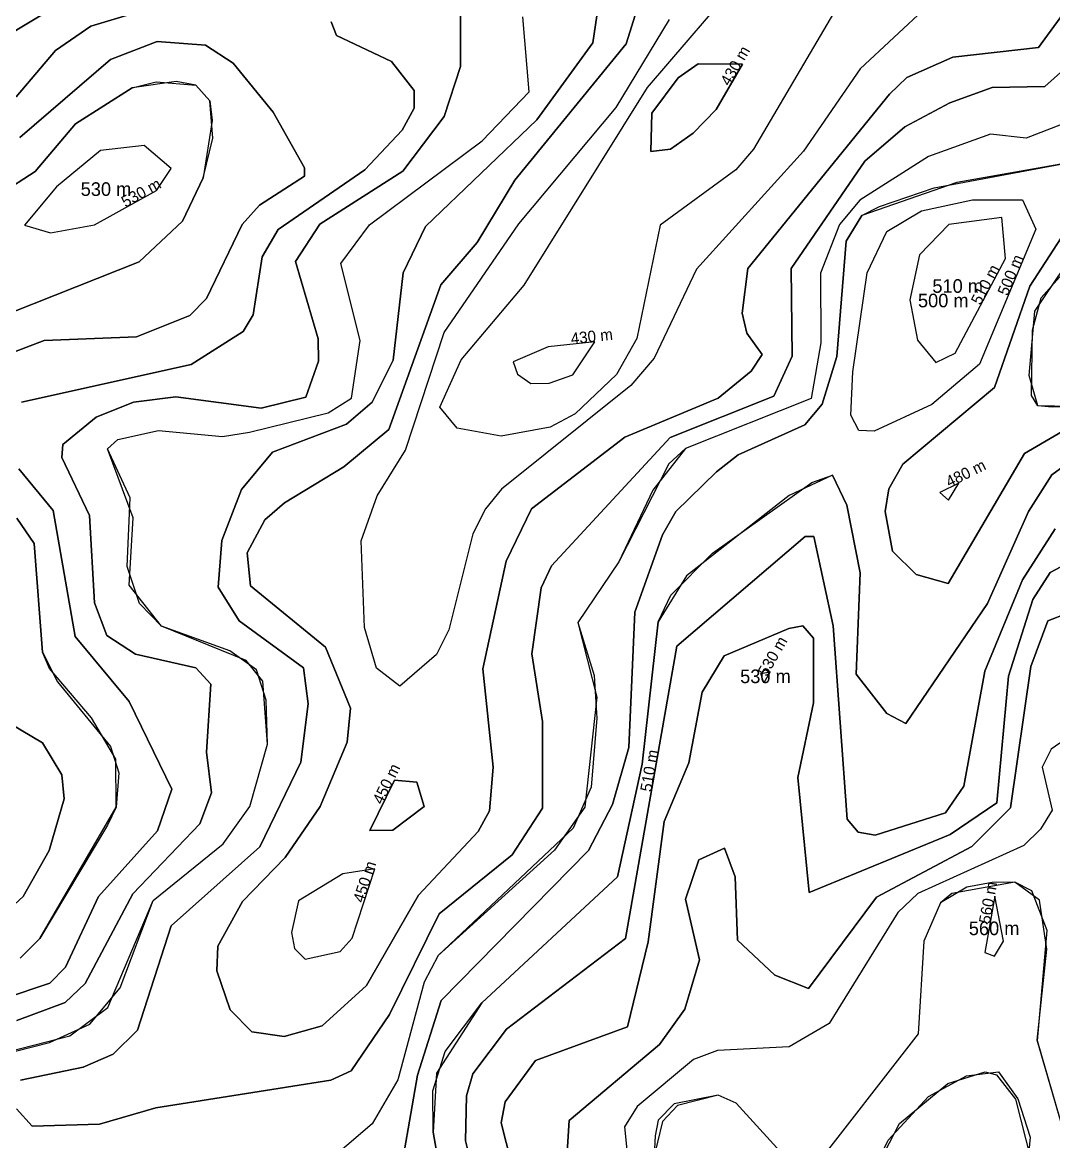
# Model space of a CAD drawing. Extents: x 120.7465 to 120.8269, y 14.0376 to 14.0711.
# Drawn here: x 120.8061 to 120.81396, y 14.05645 to 14.06498 of the extents above; entities that cross this region are included whole.
import ezdxf
from ezdxf.enums import TextEntityAlignment as Align

# ---------------------------------------------------------------- set-up
doc = ezdxf.new("R2010")
doc.units = 0
doc.header["$MEASUREMENT"] = 0
for name, color, linetype in [('Contour_Line_Intermediate', 7, 'Continuous'), ('Contour_Line_Major', 7, 'Continuous'), ('FEATURE_LABEL', 7, 'Continuous'), ('Iso-height_Area', 7, 'Continuous')]:
    doc.layers.add(name, color=color, linetype=linetype)

msp = doc.modelspace()

# ---------------------------------------------------------------- linework, layer by layer
at = {"layer": 'Contour_Line_Intermediate', "color": 36}
for points in [[(120.8060827, 14.0569184), (120.8065614, 14.0570177), (120.8067889, 14.0571162), (120.8069759, 14.0573009), (120.8072325, 14.0580945), (120.8079074, 14.0586983), (120.808221, 14.0593435), (120.8082765, 14.0597872), (120.8082415, 14.0600607), (120.807749, 14.0604208), (120.8075903, 14.0606764), (120.8076171, 14.0610313), (120.8077684, 14.0614207), (120.8080039, 14.0617051), (120.8085678, 14.0619193), (120.808765, 14.0620864), (120.8089255, 14.0624076), (120.8090007, 14.0630721), (120.8091701, 14.063425), (120.8100187, 14.0642389), (120.8104471, 14.0648248), (120.8105476, 14.0655135)], [(120.810799, 14.0651258), (120.8107017, 14.064818), (120.8098512, 14.0637785), (120.8095655, 14.0633025), (120.8092879, 14.0629819), (120.808891, 14.0618785), (120.8085472, 14.0615927), (120.8080949, 14.0613201), (120.8079469, 14.0611897), (120.8078103, 14.0609372), (120.8078354, 14.0606868), (120.8084076, 14.0602204), (120.8085979, 14.0597534), (120.8085745, 14.0594945), (120.8083675, 14.0590057), (120.8081013, 14.0586165), (120.8077745, 14.0582798), (120.8075872, 14.0579402), (120.8075801, 14.0577526), (120.8076809, 14.0574564), (120.8078468, 14.0572878), (120.8080923, 14.0572523), (120.8083832, 14.0573345), (120.8087208, 14.0576402), (120.8091186, 14.0583302), (120.8095733, 14.0588154), (120.80966, 14.0589723), (120.809687, 14.0593039), (120.809609, 14.0600535), (120.8097868, 14.0608747), (120.8099786, 14.0612746), (120.8106913, 14.0618193), (120.8114018, 14.0621181), (120.8116544, 14.0623218), (120.8117375, 14.0624493), (120.8116214, 14.0626115), (120.8115869, 14.0627643), (120.8116278, 14.0631061), (120.8127099, 14.0644353), (120.8128424, 14.0645609), (120.8131912, 14.0647172), (120.8138455, 14.0647891), (120.8143682, 14.0655085)], [(120.8123073, 14.0650954), (120.8116733, 14.0640152), (120.8115365, 14.0638577), (120.81096, 14.0634349), (120.8107813, 14.062571), (120.8106264, 14.0622966), (120.810313, 14.0619989), (120.8101206, 14.0618953), (120.8097484, 14.0618265), (120.809412, 14.0618878), (120.8092791, 14.0620494), (120.809443, 14.0624101), (120.8099224, 14.0629787), (120.8108645, 14.0644843), (120.8116241, 14.065372)], [(120.8064425, 14.0651612), (120.8054059, 14.0645354)], [(120.8060558, 14.0573741), (120.806423, 14.0575106), (120.8065746, 14.0576571), (120.8069397, 14.0583401), (120.8074501, 14.0588736), (120.8075387, 14.0591098), (120.8075009, 14.0594191), (120.8075339, 14.0599368), (120.807419, 14.0600619), (120.8069585, 14.0601663), (120.8067406, 14.0603089), (120.8066456, 14.0605576), (120.8066096, 14.0612229), (120.8063977, 14.061664), (120.8064059, 14.0617645), (120.8066587, 14.0619735), (120.8069455, 14.0620864), (120.8072668, 14.0621282), (120.8079167, 14.0620408), (120.8082596, 14.0621238), (120.8083552, 14.0623993), (120.8083527, 14.0625683), (120.8081785, 14.0631583), (120.8083648, 14.063443), (120.8089987, 14.0638481), (120.809313, 14.0642635), (120.809438, 14.0646455), (120.809438, 14.0651684)], [(120.8129994, 14.0651047), (120.8124849, 14.0646275), (120.8120534, 14.0639985), (120.8112383, 14.0631012), (120.8109147, 14.0624218), (120.8107376, 14.0622127), (120.8097515, 14.0614239), (120.8096292, 14.0612727), (120.8095313, 14.0610841), (120.8093499, 14.0603517), (120.8092536, 14.0601641), (120.8089756, 14.059922), (120.8087966, 14.0600594), (120.8087069, 14.0603681), (120.8086793, 14.0610293), (120.8088012, 14.0613735), (120.8090187, 14.0617206), (120.8093137, 14.0626187), (120.8098818, 14.0634453), (120.8106241, 14.0643323), (120.8110306, 14.0650043)], [(120.8054138, 14.0569793), (120.8063039, 14.0572052), (120.8066103, 14.0573451), (120.8068425, 14.0576221), (120.8070946, 14.0582893), (120.8076275, 14.0587205), (120.8078312, 14.0590044), (120.8079661, 14.0594805), (120.8079299, 14.0599605), (120.8078034, 14.0601165), (120.8071589, 14.0603803), (120.8069905, 14.0605533), (120.8068951, 14.0608353), (120.8069176, 14.0613572), (120.8067468, 14.0617313), (120.8068252, 14.0618032), (120.8071342, 14.0618706), (120.8076241, 14.061824), (120.8078293, 14.0618574), (120.8084275, 14.0620051), (120.808607, 14.062116), (120.8086717, 14.0625556), (120.8085261, 14.0631436), (120.8087427, 14.0634379), (120.8096025, 14.0640778), (120.8099611, 14.0644514), (120.8099121, 14.0650238)], [(120.805894, 14.0624178), (120.8062637, 14.0625558), (120.8069679, 14.0625841), (120.8073728, 14.0627469), (120.8074999, 14.0628764), (120.8077728, 14.0634405), (120.8079045, 14.0635875), (120.808248, 14.063809), (120.8082485, 14.0638725), (120.8080103, 14.0642978), (120.8077046, 14.0646702), (120.8074926, 14.0648082), (120.8071246, 14.0648347), (120.8067679, 14.064698), (120.8060766, 14.0641043)], [(120.8141299, 14.0647022), (120.8138938, 14.0644924), (120.8134915, 14.0644844), (120.8131697, 14.064368), (120.8128255, 14.0641847), (120.8125213, 14.0639242), (120.8119587, 14.063105), (120.8119663, 14.0624368), (120.8118273, 14.0621329), (120.8110358, 14.0618172), (120.8101309, 14.0608382), (120.8100529, 14.0606725), (120.8099827, 14.060169), (120.8100635, 14.0596528), (120.8100628, 14.0589911), (120.8098313, 14.0586377), (120.8092761, 14.0581873), (120.8088971, 14.0574208), (120.8086052, 14.0569893), (120.8084478, 14.0569179), (120.8071149, 14.0567071), (120.8066858, 14.0565849), (120.8061722, 14.0565682), (120.8060532, 14.0567011)], [(120.8115884, 14.0646628), (120.8113875, 14.0643176), (120.8112121, 14.0641379), (120.8110402, 14.0640156), (120.810889, 14.0639977), (120.8108981, 14.0642903), (120.8110967, 14.064558), (120.8112505, 14.0646665), (120.8115884, 14.0646628)], [(120.805372, 14.0625152), (120.8069876, 14.0631565), (120.8073176, 14.0634662), (120.8074767, 14.0637958), (120.807549, 14.0640979), (120.8075252, 14.0643832), (120.8074186, 14.0645038), (120.8072685, 14.0645309), (120.8069341, 14.0644821), (120.8065015, 14.0642092), (120.8061933, 14.0638459), (120.8059248, 14.0636709)], [(120.8140203, 14.0642037), (120.8137521, 14.0640978), (120.8134803, 14.0641298), (120.8130068, 14.0639582), (120.8124823, 14.0636264), (120.8123287, 14.0634411), (120.8121821, 14.0630707), (120.8121855, 14.0625381), (120.8121126, 14.0621155), (120.811154, 14.0617329), (120.8110256, 14.0616156), (120.810645, 14.0608706), (120.8103323, 14.0604061), (120.8104581, 14.0600027), (120.8104771, 14.0596771), (120.8104338, 14.0591527), (120.8102958, 14.0588409), (120.8092679, 14.0578686), (120.8091612, 14.0576664), (120.8089606, 14.0569213), (120.8087648, 14.0565874), (120.808185, 14.0560904)], [(120.807232, 14.0638688), (120.8070264, 14.0640439), (120.8066919, 14.0640055), (120.8063563, 14.0637271), (120.8061132, 14.0634366), (120.8063115, 14.0633771), (120.8066462, 14.0634372), (120.8071187, 14.0636988), (120.807232, 14.0638688)], [(120.8140156, 14.0638995), (120.8132229, 14.0637607), (120.8124974, 14.0635101), (120.8123776, 14.0633132), (120.8123078, 14.0624347), (120.8121952, 14.0620717), (120.8120631, 14.0619138), (120.8115563, 14.0616854), (120.8113892, 14.061555), (120.8110796, 14.0612538), (120.8109777, 14.0610766), (120.8107677, 14.060486), (120.810721, 14.0594557), (120.8105962, 14.059019), (120.8104144, 14.0586695), (120.8092898, 14.0575273), (120.8091105, 14.0569581), (120.8089503, 14.0560381)], [(120.8146098, 14.0620599), (120.8139494, 14.0620485), (120.8138398, 14.0620578), (120.8137934, 14.0621372), (120.8137997, 14.062636), (120.8138671, 14.0628822), (120.8147013, 14.0638233)], [(120.8140251, 14.0618623), (120.8137377, 14.0616945), (120.8131574, 14.0607056), (120.8129132, 14.0607722), (120.8127322, 14.0609517), (120.8126769, 14.0612539), (120.8127052, 14.0614257), (120.8128099, 14.0616136), (120.8135088, 14.0621986), (120.8137795, 14.06297), (120.8141971, 14.0636128)], [(120.8135935, 14.0631825), (120.8135666, 14.0634936), (120.8131617, 14.0634411), (120.8129368, 14.0632093), (120.8128648, 14.0628673), (120.8129231, 14.0625595), (120.8130624, 14.0623884), (120.8132109, 14.0624597), (120.8135935, 14.0631825)], [(120.8104619, 14.0625474), (120.8101054, 14.0625078), (120.8098406, 14.0623944), (120.8098726, 14.0622993), (120.8099754, 14.0622292), (120.810115, 14.0622302), (120.8102954, 14.0622956), (120.8104619, 14.0625474)], [(120.8132373, 14.0614701), (120.8130933, 14.061399), (120.8131596, 14.0613388), (120.8132373, 14.0614701)], [(120.8060798, 14.0578502), (120.8062292, 14.0579978), (120.8068129, 14.0590009), (120.8068103, 14.0593646), (120.8066229, 14.0596802), (120.8063027, 14.0600559), (120.8062493, 14.0601804), (120.8061858, 14.0610105), (120.8060544, 14.0612021)], [(120.8139724, 14.0611209), (120.8137229, 14.0607321), (120.8134358, 14.060036), (120.8132774, 14.0591602), (120.8131364, 14.0589567), (120.812599, 14.0587868), (120.8124705, 14.0588086), (120.8123874, 14.0589089), (120.8122803, 14.0603828), (120.8121318, 14.0610616), (120.8120673, 14.061062), (120.8110878, 14.0602265), (120.8106971, 14.0579985), (120.8097876, 14.0573081), (120.8095318, 14.0569664), (120.8094843, 14.0567988), (120.8094762, 14.0564578), (120.8095486, 14.0561632)], [(120.8142496, 14.0609554), (120.8139339, 14.0607889), (120.8138023, 14.0605829), (120.8136169, 14.0599977), (120.8135275, 14.0590322), (120.8131718, 14.0587907), (120.812097, 14.0583494), (120.8120093, 14.0592257), (120.8121285, 14.0597954), (120.8121298, 14.0602883), (120.8120475, 14.0603818), (120.8119419, 14.0603627), (120.8114479, 14.0601531), (120.8112803, 14.0598761), (120.8111796, 14.0593386), (120.8109916, 14.0588918), (120.8108701, 14.057974), (120.8107122, 14.0573268), (120.8100086, 14.0570686), (120.8097796, 14.0567545), (120.8097484, 14.0565928), (120.8098239, 14.0562945)], [(120.8142075, 14.0605318), (120.8139168, 14.06042), (120.813788, 14.0600725), (120.8136327, 14.0589953), (120.8133359, 14.0587004), (120.8126091, 14.0583132), (120.8120919, 14.0576171), (120.8118356, 14.057719), (120.8115496, 14.0579873), (120.8115335, 14.058469), (120.8114501, 14.0586877), (120.8112552, 14.0585978), (120.8111549, 14.0582979), (120.8112616, 14.0578365), (120.8111479, 14.0574591), (120.8109551, 14.0571911), (120.8102658, 14.0566122), (120.8102492, 14.0563307)], [(120.805749, 14.0579967), (120.8061031, 14.0583195), (120.8063013, 14.0586701), (120.8064154, 14.0590641), (120.8063983, 14.0592464), (120.8062492, 14.0594912), (120.805354, 14.0600212)], [(120.8117981, 14.0600307), (120.8117511, 14.0599485), (120.8117284, 14.0600178), (120.8117981, 14.0600307)], [(120.8145826, 14.0598838), (120.8139423, 14.0594408), (120.813874, 14.0593058), (120.8139495, 14.0589775), (120.8138601, 14.0588312), (120.8137338, 14.0587079), (120.8129247, 14.0583412), (120.8127731, 14.0581975), (120.8122501, 14.0573512), (120.8119435, 14.0571743), (120.8113978, 14.0571445), (120.8112135, 14.0570775), (120.8107855, 14.0567179), (120.8106876, 14.0565624), (120.8107737, 14.0557039)], [(120.8091602, 14.0590048), (120.8089214, 14.0588236), (120.8087473, 14.0588227), (120.8089343, 14.0592063), (120.8091049, 14.0591892), (120.8091602, 14.0590048)], [(120.808784, 14.0585306), (120.8085411, 14.0584914), (120.8082016, 14.0582871), (120.8081484, 14.0580451), (120.8081718, 14.0579233), (120.8082538, 14.0578416), (120.8085198, 14.0578999), (120.8086115, 14.0580002), (120.808784, 14.0585306)], [(120.8140625, 14.0564478), (120.8138364, 14.0572244), (120.8139101, 14.0579187), (120.8138528, 14.0582915), (120.8136645, 14.0584275), (120.8131836, 14.0583408), (120.8130973, 14.0582712), (120.8129704, 14.0579779), (120.8129289, 14.0572723), (120.8121007, 14.0562094)], [(120.8135774, 14.0579789), (120.8135132, 14.0583208), (120.8134369, 14.057893), (120.8135104, 14.0578646), (120.8135774, 14.0579789)], [(120.8122832, 14.0556163), (120.8127858, 14.0565892), (120.8131536, 14.0568932), (120.8134392, 14.0569837), (120.8135265, 14.0569598), (120.8136703, 14.0567734), (120.8137889, 14.0563049)], [(120.8119552, 14.0562881), (120.811541, 14.0567449), (120.8114025, 14.0568047), (120.8110917, 14.0567251), (120.8109784, 14.056604), (120.8109009, 14.0562895)]]:
    msp.add_lwpolyline(points, dxfattribs=at)
at = {"layer": 'Contour_Line_Major', "color": 36}
for points in [[(120.8070268, 14.0650749), (120.8066197, 14.0649513), (120.80635, 14.0647677), (120.8060483, 14.064413)], [(120.8070268, 14.0650749), (120.8066197, 14.0649513), (120.80635, 14.0647677), (120.8060483, 14.064413)], [(120.8129994, 14.0651047), (120.8124849, 14.0646275), (120.8120534, 14.0639985), (120.8112383, 14.0631012), (120.8109147, 14.0624218), (120.8107376, 14.0622127), (120.8097515, 14.0614239), (120.8096292, 14.0612727), (120.8095313, 14.0610841), (120.8093499, 14.0603517), (120.8092536, 14.0601641), (120.8089756, 14.059922), (120.8087966, 14.0600594), (120.8087069, 14.0603681), (120.8086793, 14.0610293), (120.8088012, 14.0613735), (120.8090187, 14.0617206), (120.8093137, 14.0626187), (120.8098818, 14.0634453), (120.8106241, 14.0643323), (120.8110306, 14.0650043)], [(120.8060891, 14.0620878), (120.8073847, 14.0623744), (120.8077793, 14.062625), (120.8078557, 14.062752), (120.8079258, 14.063195), (120.8080462, 14.0634032), (120.8087079, 14.0638574), (120.808994, 14.0641597), (120.8090833, 14.0643265), (120.8090835, 14.0644627), (120.8089122, 14.0646819), (120.8084926, 14.0648801), (120.8084519, 14.0649866)], [(120.8060891, 14.0620878), (120.8073847, 14.0623744), (120.8077793, 14.062625), (120.8078557, 14.062752), (120.8079258, 14.063195), (120.8080462, 14.0634032), (120.8087079, 14.0638574), (120.808994, 14.0641597), (120.8090833, 14.0643265), (120.8090835, 14.0644627), (120.8089122, 14.0646819), (120.8084926, 14.0648801), (120.8084519, 14.0649866)], [(120.8138244, 14.0634058), (120.8133944, 14.0623763), (120.8130309, 14.0620681), (120.8125929, 14.0618657), (120.8124755, 14.0618711), (120.8124143, 14.0619887), (120.8124288, 14.0623182), (120.8125391, 14.0630729), (120.8126887, 14.0633874), (120.8129545, 14.0635445), (120.8133421, 14.0636276), (120.8137233, 14.0636296), (120.8138244, 14.0634058)], [(120.8138244, 14.0634058), (120.8133944, 14.0623763), (120.8130309, 14.0620681), (120.8125929, 14.0618657), (120.8124755, 14.0618711), (120.8124143, 14.0619887), (120.8124288, 14.0623182), (120.8125391, 14.0630729), (120.8126887, 14.0633874), (120.8129545, 14.0635445), (120.8133421, 14.0636276), (120.8137233, 14.0636296), (120.8138244, 14.0634058)], [(120.8142121, 14.0617262), (120.8139476, 14.0615323), (120.8137685, 14.0612524), (120.8134556, 14.0605525), (120.8128341, 14.0596388), (120.8126878, 14.0597138), (120.812455, 14.0600138), (120.812485, 14.0607863), (120.8123846, 14.0613015), (120.8122758, 14.0615297), (120.8119438, 14.0613763), (120.811161, 14.060762), (120.8109442, 14.060412), (120.8108234, 14.0593273), (120.810635, 14.0584694), (120.8096014, 14.0575075), (120.8092552, 14.0569736), (120.8092284, 14.0565221), (120.809401, 14.0555472)], [(120.8142121, 14.0617262), (120.8139476, 14.0615323), (120.8137685, 14.0612524), (120.8134556, 14.0605525), (120.8128341, 14.0596388), (120.8126878, 14.0597138), (120.812455, 14.0600138), (120.812485, 14.0607863), (120.8123846, 14.0613015), (120.8122758, 14.0615297), (120.8119438, 14.0613763), (120.811161, 14.060762), (120.8109442, 14.060412), (120.8108234, 14.0593273), (120.810635, 14.0584694), (120.8096014, 14.0575075), (120.8092552, 14.0569736), (120.8092284, 14.0565221), (120.809401, 14.0555472)], [(120.8059578, 14.0575419), (120.8063058, 14.0576579), (120.8064257, 14.0577808), (120.8066784, 14.0583189), (120.8071273, 14.0588198), (120.8072367, 14.059138), (120.806912, 14.0598055), (120.8064993, 14.0603001), (120.8063315, 14.0612607), (120.8060709, 14.0615788)], [(120.8059578, 14.0575419), (120.8063058, 14.0576579), (120.8064257, 14.0577808), (120.8066784, 14.0583189), (120.8071273, 14.0588198), (120.8072367, 14.059138), (120.806912, 14.0598055), (120.8064993, 14.0603001), (120.8063315, 14.0612607), (120.8060709, 14.0615788)], [(120.8091602, 14.0590048), (120.8089214, 14.0588236), (120.8087473, 14.0588227), (120.8089343, 14.0592063), (120.8091049, 14.0591892), (120.8091602, 14.0590048)], [(120.808784, 14.0585306), (120.8085411, 14.0584914), (120.8082016, 14.0582871), (120.8081484, 14.0580451), (120.8081718, 14.0579233), (120.8082538, 14.0578416), (120.8085198, 14.0578999), (120.8086115, 14.0580002), (120.808784, 14.0585306)], [(120.8140625, 14.0564478), (120.8138364, 14.0572244), (120.8139101, 14.0579187), (120.8138528, 14.0582915), (120.8136645, 14.0584275), (120.8131836, 14.0583408), (120.8130973, 14.0582712), (120.8129704, 14.0579779), (120.8129289, 14.0572723), (120.8121007, 14.0562094)], [(120.8119552, 14.0562881), (120.811541, 14.0567449), (120.8114025, 14.0568047), (120.8110917, 14.0567251), (120.8109784, 14.056604), (120.8109009, 14.0562895)]]:
    msp.add_lwpolyline(points, dxfattribs=at)
at = {"layer": 'Iso-height_Area', "color": 2}
for points in [[(120.8105476, 14.0655135, 470), (120.8104471, 14.0648248, 470), (120.8100187, 14.0642389, 470), (120.8091701, 14.063425, 470), (120.8090007, 14.0630721, 470), (120.8089255, 14.0624076, 470), (120.808765, 14.0620864, 470), (120.8085678, 14.0619193, 470), (120.8080039, 14.0617051, 470), (120.8077684, 14.0614207, 470), (120.8076171, 14.0610313, 470), (120.8075903, 14.0606764, 470), (120.807749, 14.0604208, 470), (120.8082415, 14.0600607, 470), (120.8082765, 14.0597872, 470), (120.808221, 14.0593435, 470), (120.8079074, 14.0586983, 470), (120.8072325, 14.0580945, 470), (120.8069759, 14.0573009, 470), (120.8067889, 14.0571162, 470), (120.8065614, 14.0570177, 470), (120.8060827, 14.0569184, 470)], [(120.8054059, 14.0645354, 490), (120.8064425, 14.0651612, 490)], [(120.809438, 14.0651684, 490), (120.809438, 14.0646455, 490), (120.809313, 14.0642635, 490), (120.8089987, 14.0638481, 490), (120.8083648, 14.063443, 490), (120.8081785, 14.0631583, 490), (120.8083527, 14.0625683, 490), (120.8083552, 14.0623993, 490), (120.8082596, 14.0621238, 490), (120.8079167, 14.0620408, 490), (120.8072668, 14.0621282, 490), (120.8069455, 14.0620864, 490), (120.8066587, 14.0619735, 490), (120.8064059, 14.0617645, 490), (120.8063977, 14.061664, 490), (120.8066096, 14.0612229, 490), (120.8066456, 14.0605576, 490), (120.8067406, 14.0603089, 490), (120.8069585, 14.0601663, 490), (120.807419, 14.0600619, 490), (120.8075339, 14.0599368, 490), (120.8075009, 14.0594191, 490), (120.8075387, 14.0591098, 490), (120.8074501, 14.0588736, 490), (120.8069397, 14.0583401, 490), (120.8065746, 14.0576571, 490), (120.806423, 14.0575106, 490), (120.8060558, 14.0573741, 490)], [(120.8060483, 14.064413, 500), (120.80635, 14.0647677, 500), (120.8066197, 14.0649513, 500), (120.8070268, 14.0650749, 500)], [(120.8060483, 14.064413, 500), (120.80635, 14.0647677, 500), (120.8066197, 14.0649513, 500), (120.8070268, 14.0650749, 500)], [(120.8055151, 14.0570158, 480), (120.8064597, 14.0572579, 480), (120.8067475, 14.0574727, 480), (120.8070946, 14.0582893, 480), (120.8076275, 14.0587205, 480), (120.8078312, 14.0590044, 480), (120.8079661, 14.0594805, 480), (120.8079563, 14.0598155, 480), (120.8078818, 14.0600463, 480), (120.807678, 14.0601902, 480), (120.8071589, 14.0603803, 480), (120.8069122, 14.0606916, 480), (120.8069427, 14.0612063, 480), (120.8067468, 14.0617313, 480), (120.8068252, 14.0618032, 480), (120.8071342, 14.0618706, 480), (120.8076241, 14.061824, 480), (120.8078293, 14.0618574, 480), (120.8084275, 14.0620051, 480), (120.808607, 14.062116, 480), (120.8086717, 14.0625556, 480), (120.8085261, 14.0631436, 480), (120.8087427, 14.0634379, 480), (120.8096025, 14.0640778, 480), (120.8099611, 14.0644514, 480), (120.8099121, 14.0650238, 480)], [(120.8084519, 14.0649866, 500), (120.8084926, 14.0648801, 500), (120.8089122, 14.0646819, 500), (120.8090835, 14.0644627, 500), (120.8090833, 14.0643265, 500), (120.808994, 14.0641597, 500), (120.8087079, 14.0638574, 500), (120.8080462, 14.0634032, 500), (120.8079258, 14.063195, 500), (120.8078557, 14.062752, 500), (120.8077793, 14.062625, 500), (120.8073847, 14.0623744, 500), (120.8060891, 14.0620878, 500)], [(120.8084519, 14.0649866, 500), (120.8084926, 14.0648801, 500), (120.8089122, 14.0646819, 500), (120.8090835, 14.0644627, 500), (120.8090833, 14.0643265, 500), (120.808994, 14.0641597, 500), (120.8087079, 14.0638574, 500), (120.8080462, 14.0634032, 500), (120.8079258, 14.063195, 500), (120.8078557, 14.062752, 500), (120.8077793, 14.062625, 500), (120.8073847, 14.0623744, 500), (120.8060891, 14.0620878, 500)], [(120.8060766, 14.0641043, 510), (120.8067679, 14.064698, 510), (120.8071246, 14.0648347, 510), (120.8074926, 14.0648082, 510), (120.8077046, 14.0646702, 510), (120.8080103, 14.0642978, 510), (120.8082485, 14.0638725, 510), (120.808248, 14.063809, 510), (120.8079045, 14.0635875, 510), (120.8077728, 14.0634405, 510), (120.8074999, 14.0628764, 510), (120.8073728, 14.0627469, 510), (120.8069679, 14.0625841, 510), (120.8062637, 14.0625558, 510), (120.805894, 14.0624178, 510)], [(120.8060532, 14.0567011, 470), (120.8061722, 14.0565682, 470), (120.8066858, 14.0565849, 470), (120.8071149, 14.0567071, 470), (120.8084478, 14.0569179, 470), (120.8086052, 14.0569893, 470), (120.8088971, 14.0574208, 470), (120.8092761, 14.0581873, 470), (120.8098313, 14.0586377, 470), (120.8100628, 14.0589911, 470), (120.8100635, 14.0596528, 470), (120.8099827, 14.060169, 470), (120.8100529, 14.0606725, 470), (120.8101309, 14.0608382, 470), (120.8110358, 14.0618172, 470), (120.8118273, 14.0621329, 470), (120.8119663, 14.0624368, 470), (120.8119587, 14.063105, 470), (120.8125213, 14.0639242, 470), (120.8128255, 14.0641847, 470), (120.8131697, 14.064368, 470), (120.8134915, 14.0644844, 470), (120.8138938, 14.0644924, 470), (120.8141299, 14.0647022, 470)], [(120.8059248, 14.0636709, 520), (120.8061933, 14.0638459, 520), (120.8065015, 14.0642092, 520), (120.8069341, 14.0644821, 520), (120.8071179, 14.0645293, 520), (120.8074186, 14.0645038, 520), (120.8075252, 14.0643832, 520), (120.8075435, 14.0642328, 520), (120.8074767, 14.0637958, 520), (120.8073176, 14.0634662, 520), (120.8069876, 14.0631565, 520), (120.805372, 14.0625152, 520)], [(120.8140203, 14.0642037, 480), (120.8137521, 14.0640978, 480), (120.8134803, 14.0641298, 480), (120.8130068, 14.0639582, 480), (120.8124823, 14.0636264, 480), (120.8123287, 14.0634411, 480), (120.8121821, 14.0630707, 480), (120.8121855, 14.0625381, 480), (120.8121126, 14.0621155, 480), (120.811154, 14.0617329, 480), (120.8109037, 14.0614158, 480), (120.810645, 14.0608706, 480), (120.8103323, 14.0604061, 480), (120.8104778, 14.059839, 480), (120.8103851, 14.0589988, 480), (120.8101546, 14.0586726, 480), (120.8092679, 14.0578686, 480), (120.8091612, 14.0576664, 480), (120.8089606, 14.0569213, 480), (120.8087648, 14.0565874, 480), (120.808185, 14.0560904, 480)], [(120.8089503, 14.0560381, 490), (120.8091105, 14.0569581, 490), (120.8092898, 14.0575273, 490), (120.8104144, 14.0586695, 490), (120.8105962, 14.059019, 490), (120.810721, 14.0594557, 490), (120.8107677, 14.060486, 490), (120.8109777, 14.0610766, 490), (120.8110796, 14.0612538, 490), (120.8113892, 14.061555, 490), (120.8115563, 14.0616854, 490), (120.8120631, 14.0619138, 490), (120.8121952, 14.0620717, 490), (120.8123078, 14.0624347, 490), (120.8123776, 14.0633132, 490), (120.8124974, 14.0635101, 490), (120.8126326, 14.0635778, 490), (120.8130496, 14.0637213, 490), (120.8140156, 14.0638995, 490)], [(120.8141971, 14.0636128, 490), (120.8137795, 14.06297, 490), (120.8135088, 14.0621986, 490), (120.8128099, 14.0616136, 490), (120.8127052, 14.0614257, 490), (120.8126769, 14.0612539, 490), (120.8127322, 14.0609517, 490), (120.8129132, 14.0607722, 490), (120.8131574, 14.0607056, 490), (120.8137377, 14.0616945, 490), (120.8140251, 14.0618623, 490)], [(120.8144697, 14.0620472, 480), (120.8138398, 14.0620578, 480), (120.8137749, 14.0622891, 480), (120.8138181, 14.062781, 480), (120.8140376, 14.0631084, 480)], [(120.809401, 14.0555472, 500), (120.8092284, 14.0565221, 500), (120.8092272, 14.0568387, 500), (120.8093213, 14.0571381, 500), (120.8096014, 14.0575075, 500), (120.810635, 14.0584694, 500), (120.8108234, 14.0593273, 500), (120.8109442, 14.060412, 500), (120.811042, 14.0606166, 500), (120.8113584, 14.0609358, 500), (120.8121159, 14.0614745, 500), (120.8122758, 14.0615297, 500), (120.8123846, 14.0613015, 500), (120.812485, 14.0607863, 500), (120.812455, 14.0600138, 500), (120.8126878, 14.0597138, 500), (120.8128341, 14.0596388, 500), (120.8134556, 14.0605525, 500), (120.8137685, 14.0612524, 500), (120.8139476, 14.0615323, 500), (120.8142121, 14.0617262, 500)], [(120.809401, 14.0555472, 500), (120.8092284, 14.0565221, 500), (120.8092272, 14.0568387, 500), (120.8093213, 14.0571381, 500), (120.8096014, 14.0575075, 500), (120.810635, 14.0584694, 500), (120.8108234, 14.0593273, 500), (120.8109442, 14.060412, 500), (120.811042, 14.0606166, 500), (120.8113584, 14.0609358, 500), (120.8121159, 14.0614745, 500), (120.8122758, 14.0615297, 500), (120.8123846, 14.0613015, 500), (120.812485, 14.0607863, 500), (120.812455, 14.0600138, 500), (120.8126878, 14.0597138, 500), (120.8128341, 14.0596388, 500), (120.8134556, 14.0605525, 500), (120.8137685, 14.0612524, 500), (120.8139476, 14.0615323, 500), (120.8142121, 14.0617262, 500)], [(120.8060709, 14.0615788, 500), (120.8063315, 14.0612607, 500), (120.8064993, 14.0603001, 500), (120.806912, 14.0598055, 500), (120.8072367, 14.059138, 500), (120.8071273, 14.0588198, 500), (120.8066784, 14.0583189, 500), (120.8064257, 14.0577808, 500), (120.8063058, 14.0576579, 500), (120.8059578, 14.0575419, 500)], [(120.8060709, 14.0615788, 500), (120.8063315, 14.0612607, 500), (120.8064993, 14.0603001, 500), (120.806912, 14.0598055, 500), (120.8072367, 14.059138, 500), (120.8071273, 14.0588198, 500), (120.8066784, 14.0583189, 500), (120.8064257, 14.0577808, 500), (120.8063058, 14.0576579, 500), (120.8059578, 14.0575419, 500)], [(120.8060544, 14.0612021, 510), (120.8061858, 14.0610105, 510), (120.8062493, 14.0601804, 510), (120.8063655, 14.0599551, 510), (120.8067691, 14.0594634, 510), (120.8068327, 14.0592623, 510), (120.8068129, 14.0590009, 510), (120.8067452, 14.0588634, 510), (120.8062292, 14.0579978, 510), (120.8060798, 14.0578502, 510)], [(120.8095486, 14.0561632, 510), (120.8094762, 14.0564578, 510), (120.8094843, 14.0567988, 510), (120.8095318, 14.0569664, 510), (120.8097876, 14.0573081, 510), (120.8106971, 14.0579985, 510), (120.8110878, 14.0602265, 510), (120.8120673, 14.061062, 510), (120.8121318, 14.0610616, 510), (120.8122803, 14.0603828, 510), (120.8123874, 14.0589089, 510), (120.8124705, 14.0588086, 510), (120.812599, 14.0587868, 510), (120.8131364, 14.0589567, 510), (120.8132774, 14.0591602, 510), (120.8134358, 14.060036, 510), (120.8137229, 14.0607321, 510), (120.8139724, 14.0611209, 510)], [(120.8098239, 14.0562945, 520), (120.8097484, 14.0565928, 520), (120.8097796, 14.0567545, 520), (120.8100086, 14.0570686, 520), (120.8107122, 14.0573268, 520), (120.8108701, 14.057974, 520), (120.8109916, 14.0588918, 520), (120.8111796, 14.0593386, 520), (120.8112803, 14.0598761, 520), (120.8114479, 14.0601531, 520), (120.8119419, 14.0603627, 520), (120.8120475, 14.0603818, 520), (120.8121298, 14.0602883, 520), (120.8121285, 14.0597954, 520), (120.8120093, 14.0592257, 520), (120.812097, 14.0583494, 520), (120.8131718, 14.0587907, 520), (120.8135275, 14.0590322, 520), (120.8136169, 14.0599977, 520), (120.8138023, 14.0605829, 520), (120.8139339, 14.0607889, 520), (120.8142496, 14.0609554, 520)], [(120.8102492, 14.0563307, 530), (120.8102658, 14.0566122, 530), (120.8109551, 14.0571911, 530), (120.8111479, 14.0574591, 530), (120.8112616, 14.0578365, 530), (120.8111549, 14.0582979, 530), (120.8112552, 14.0585978, 530), (120.8114501, 14.0586877, 530), (120.8115335, 14.058469, 530), (120.8115496, 14.0579873, 530), (120.8118356, 14.057719, 530), (120.8120919, 14.0576171, 530), (120.8126091, 14.0583132, 530), (120.8133359, 14.0587004, 530), (120.8136327, 14.0589953, 530), (120.813788, 14.0600725, 530), (120.8139168, 14.06042, 530), (120.8142075, 14.0605318, 530)], [(120.805354, 14.0600212, 520), (120.8062492, 14.0594912, 520), (120.8063983, 14.0592464, 520), (120.8064154, 14.0590641, 520), (120.8063013, 14.0586701, 520), (120.8061031, 14.0583195, 520), (120.805749, 14.0579967, 520)], [(120.8145826, 14.0598838, 540), (120.8139423, 14.0594408, 540), (120.813874, 14.0593058, 540), (120.8139495, 14.0589775, 540), (120.8138601, 14.0588312, 540), (120.8137338, 14.0587079, 540), (120.8129247, 14.0583412, 540), (120.8127731, 14.0581975, 540), (120.8122501, 14.0573512, 540), (120.8119435, 14.0571743, 540), (120.8113978, 14.0571445, 540), (120.8112135, 14.0570775, 540), (120.8107855, 14.0567179, 540), (120.8106876, 14.0565624, 540), (120.8107737, 14.0557039, 540)], [(120.8140625, 14.0564478, 550), (120.8138381, 14.0572195, 550), (120.8139107, 14.05806, 550), (120.8137937, 14.0583623, 550), (120.8136645, 14.0584275, 550), (120.8134914, 14.0584267, 550), (120.8132997, 14.0583892, 550), (120.8130973, 14.0582712, 550), (120.8129704, 14.0579779, 550), (120.8129289, 14.0572723, 550), (120.8121007, 14.0562094, 550)], [(120.8140625, 14.0564478, 550), (120.8138381, 14.0572195, 550), (120.8139107, 14.05806, 550), (120.8137937, 14.0583623, 550), (120.8136645, 14.0584275, 550), (120.8134914, 14.0584267, 550), (120.8132997, 14.0583892, 550), (120.8130973, 14.0582712, 550), (120.8129704, 14.0579779, 550), (120.8129289, 14.0572723, 550), (120.8121007, 14.0562094, 550)], [(120.8122832, 14.0556163, 560), (120.8126983, 14.0564618, 560), (120.8130065, 14.0567951, 560), (120.8132963, 14.056952, 560), (120.8135407, 14.0569829, 560), (120.8136892, 14.0567777, 560), (120.8136892, 14.0567777, 560), (120.8137812, 14.0564851, 560), (120.8137485, 14.0561366, 560)], [(120.8119552, 14.0562881, 550), (120.811541, 14.0567449, 550), (120.8114025, 14.0568047, 550), (120.8110684, 14.0567377, 550), (120.8109449, 14.0566136, 550), (120.8109218, 14.0564947, 550), (120.8109218, 14.0564947, 550), (120.810876, 14.0555886, 550)], [(120.8119552, 14.0562881, 550), (120.811541, 14.0567449, 550), (120.8114025, 14.0568047, 550), (120.8110684, 14.0567377, 550), (120.8109449, 14.0566136, 550), (120.8109218, 14.0564947, 550), (120.8109218, 14.0564947, 550), (120.810876, 14.0555886, 550)]]:
    msp.add_polyline3d(points, dxfattribs=at)
at = {"layer": 'Iso-height_Area', "color": 60}
for points in [[(120.8143682, 14.0655085, 460), (120.8138455, 14.0647891, 460), (120.8131912, 14.0647172, 460), (120.8128424, 14.0645609, 460), (120.8127099, 14.0644353, 460), (120.8116278, 14.0631061, 460), (120.8115869, 14.0627643, 460), (120.8116214, 14.0626115, 460), (120.8117375, 14.0624493, 460), (120.8116544, 14.0623218, 460), (120.8114018, 14.0621181, 460), (120.8106913, 14.0618193, 460), (120.8099786, 14.0612746, 460), (120.8097868, 14.0608747, 460), (120.809609, 14.0600535, 460), (120.809687, 14.0593039, 460), (120.80966, 14.0589723, 460), (120.8095733, 14.0588154, 460), (120.8091186, 14.0583302, 460), (120.8087208, 14.0576402, 460), (120.8083832, 14.0573345, 460), (120.8080923, 14.0572523, 460), (120.8078468, 14.0572878, 460), (120.8076809, 14.0574564, 460), (120.8075801, 14.0577526, 460), (120.8075872, 14.0579402, 460), (120.8077745, 14.0582798, 460), (120.8081013, 14.0586165, 460), (120.8083675, 14.0590057, 460), (120.8085745, 14.0594945, 460), (120.8085979, 14.0597534, 460), (120.8084076, 14.0602204, 460), (120.8078354, 14.0606868, 460), (120.8078103, 14.0609372, 460), (120.8079469, 14.0611897, 460), (120.8080949, 14.0613201, 460), (120.8085472, 14.0615927, 460), (120.808891, 14.0618785, 460), (120.8092879, 14.0629819, 460), (120.8095655, 14.0633025, 460), (120.8098512, 14.0637785, 460), (120.8107017, 14.064818, 460), (120.810799, 14.0651258, 460)], [(120.8123073, 14.0650954, 440), (120.8116733, 14.0640152, 440), (120.8115365, 14.0638577, 440), (120.81096, 14.0634349, 440), (120.8107813, 14.062571, 440), (120.8106264, 14.0622966, 440), (120.810313, 14.0619989, 440), (120.8101206, 14.0618953, 440), (120.8097484, 14.0618265, 440), (120.809412, 14.0618878, 440), (120.8092791, 14.0620494, 440), (120.809443, 14.0624101, 440), (120.8099224, 14.0629787, 440), (120.8108645, 14.0644843, 440), (120.8116241, 14.065372, 440)], [(120.8129994, 14.0651047, 450), (120.8124849, 14.0646275, 450), (120.8120534, 14.0639985, 450), (120.8112383, 14.0631012, 450), (120.8109147, 14.0624218, 450), (120.8107376, 14.0622127, 450), (120.8097515, 14.0614239, 450), (120.8096292, 14.0612727, 450), (120.8095313, 14.0610841, 450), (120.8093499, 14.0603517, 450), (120.8092536, 14.0601641, 450), (120.8089756, 14.059922, 450), (120.8087966, 14.0600594, 450), (120.8087069, 14.0603681, 450), (120.8086793, 14.0610293, 450), (120.8088012, 14.0613735, 450), (120.8090187, 14.0617206, 450), (120.8093137, 14.0626187, 450), (120.8098818, 14.0634453, 450), (120.8106241, 14.0643323, 450), (120.8110306, 14.0650043, 450)], [(120.8129994, 14.0651047, 450), (120.8124849, 14.0646275, 450), (120.8120534, 14.0639985, 450), (120.8112383, 14.0631012, 450), (120.8109147, 14.0624218, 450), (120.8107376, 14.0622127, 450), (120.8097515, 14.0614239, 450), (120.8096292, 14.0612727, 450), (120.8095313, 14.0610841, 450), (120.8093499, 14.0603517, 450), (120.8092536, 14.0601641, 450), (120.8089756, 14.059922, 450), (120.8087966, 14.0600594, 450), (120.8087069, 14.0603681, 450), (120.8086793, 14.0610293, 450), (120.8088012, 14.0613735, 450), (120.8090187, 14.0617206, 450), (120.8093137, 14.0626187, 450), (120.8098818, 14.0634453, 450), (120.8106241, 14.0643323, 450), (120.8110306, 14.0650043, 450)]]:
    msp.add_polyline3d(points, dxfattribs=at)
for points in [[(120.8115884, 14.0646628, 0), (120.8112505, 14.0646665, 0), (120.8110967, 14.064558, 0), (120.8108981, 14.0642903, 0), (120.810889, 14.0639977, 0), (120.8110402, 14.0640156, 0), (120.8112121, 14.0641379, 0), (120.8113875, 14.0643176, 0), (120.8115884, 14.0646628, 0)], [(120.8104619, 14.0625474, 0), (120.8101054, 14.0625078, 0), (120.8098406, 14.0623944, 0), (120.8098726, 14.0622993, 0), (120.8099754, 14.0622292, 0), (120.810115, 14.0622302, 0), (120.8102954, 14.0622956, 0), (120.8104619, 14.0625474, 0)], [(120.8091602, 14.0590048, 0), (120.8091049, 14.0591892, 0), (120.8089343, 14.0592063, 0), (120.8087473, 14.0588227, 0), (120.8089214, 14.0588236, 0), (120.8091602, 14.0590048, 0)], [(120.8091602, 14.0590048, 0), (120.8091049, 14.0591892, 0), (120.8089343, 14.0592063, 0), (120.8087473, 14.0588227, 0), (120.8089214, 14.0588236, 0), (120.8091602, 14.0590048, 0)], [(120.808784, 14.0585306, 0), (120.8085411, 14.0584914, 0), (120.8082016, 14.0582871, 0), (120.8081484, 14.0580451, 0), (120.8081718, 14.0579233, 0), (120.8082538, 14.0578416, 0), (120.8085198, 14.0578999, 0), (120.8086115, 14.0580002, 0), (120.808784, 14.0585306, 0)], [(120.808784, 14.0585306, 0), (120.8085411, 14.0584914, 0), (120.8082016, 14.0582871, 0), (120.8081484, 14.0580451, 0), (120.8081718, 14.0579233, 0), (120.8082538, 14.0578416, 0), (120.8085198, 14.0578999, 0), (120.8086115, 14.0580002, 0), (120.808784, 14.0585306, 0)]]:
    msp.add_polyline3d(points, close=True, dxfattribs=at)
at = {"layer": 'Iso-height_Area', "color": 2}
for points in [[(120.807232, 14.0638688, 530), (120.8070264, 14.0640439, 530), (120.8066919, 14.0640055, 530), (120.8063563, 14.0637271, 530), (120.8061132, 14.0634366, 530), (120.8063115, 14.0633771, 530), (120.8066462, 14.0634372, 530), (120.8071187, 14.0636988, 530), (120.807232, 14.0638688, 530)], [(120.8138244, 14.0634058, 500), (120.8133944, 14.0623763, 500), (120.8130309, 14.0620681, 500), (120.8125929, 14.0618657, 500), (120.8124755, 14.0618711, 500), (120.8124143, 14.0619887, 500), (120.8124288, 14.0623182, 500), (120.8125391, 14.0630729, 500), (120.8126887, 14.0633874, 500), (120.8129545, 14.0635445, 500), (120.8133421, 14.0636276, 500), (120.8137233, 14.0636296, 500), (120.8138244, 14.0634058, 500)], [(120.8138244, 14.0634058, 500), (120.8133944, 14.0623763, 500), (120.8130309, 14.0620681, 500), (120.8125929, 14.0618657, 500), (120.8124755, 14.0618711, 500), (120.8124143, 14.0619887, 500), (120.8124288, 14.0623182, 500), (120.8125391, 14.0630729, 500), (120.8126887, 14.0633874, 500), (120.8129545, 14.0635445, 500), (120.8133421, 14.0636276, 500), (120.8137233, 14.0636296, 500), (120.8138244, 14.0634058, 500)], [(120.8135935, 14.0631825, 510), (120.8135666, 14.0634936, 510), (120.8131617, 14.0634411, 510), (120.8129368, 14.0632093, 510), (120.8128648, 14.0628673, 510), (120.8129231, 14.0625595, 510), (120.8130624, 14.0623884, 510), (120.8132109, 14.0624597, 510), (120.8135935, 14.0631825, 510)], [(120.8132373, 14.0614701, 0), (120.8130933, 14.061399, 0), (120.8131596, 14.0613388, 0), (120.8132373, 14.0614701, 0)], [(120.8117981, 14.0600307, 530), (120.8117511, 14.0599485, 530), (120.8117284, 14.0600178, 530), (120.8117981, 14.0600307, 530)], [(120.8135774, 14.0579789, 560), (120.8135132, 14.0583208, 560), (120.8134369, 14.057893, 560), (120.8135104, 14.0578646, 560), (120.8135774, 14.0579789, 560)]]:
    msp.add_polyline3d(points, close=True, dxfattribs=at)

# ---------------------------------------------------------------- texts
at = {"layer": 'FEATURE_LABEL', "color": 18}
for s, rotation, p in [('430 m', 59.8, (120.8114879, 14.0644902)), ('530 m', 29, (120.8068824, 14.063568)), ('500 m', 67.3, (120.8136094, 14.0628911)), ('500 m', 67.3, (120.8136094, 14.0628911)), ('510 m', 62.1, (120.8134022, 14.0628211)), ('430 m', 6.3, (120.8102837, 14.0625276)), ('480 m', 26.3, (120.8131653, 14.0614346)), ('530 m', 60.2, (120.8117746, 14.0599896)), ('510 m', 80.1, (120.8108925, 14.0591125)), ('450 m', 64, (120.8088408, 14.0590145)), ('450 m', 64, (120.8088408, 14.0590145)), ('450 m', 72, (120.8086978, 14.0582654)), ('450 m', 72, (120.8086978, 14.0582654)), ('560 m', 79.9, (120.813475, 14.0581069))]:
    msp.add_text(s, height=0.00008651, rotation=rotation, dxfattribs=at).set_placement(p)
for s, p in [('530 m', (120.8067344, 14.0637105, 530)), ('510 m', (120.8132292, 14.062972, 510)), ('500 m', (120.8131193, 14.0628615, 500)), ('500 m', (120.8131193, 14.0628615, 500)), ('530 m', (120.8117633, 14.059997, 530)), ('560 m', (120.8135071, 14.0580763, 560))]:
    msp.add_text(s, height=0.00010382, dxfattribs=at).set_placement(p, align=Align.MIDDLE_CENTER)

doc.saveas('drawing.dxf')
